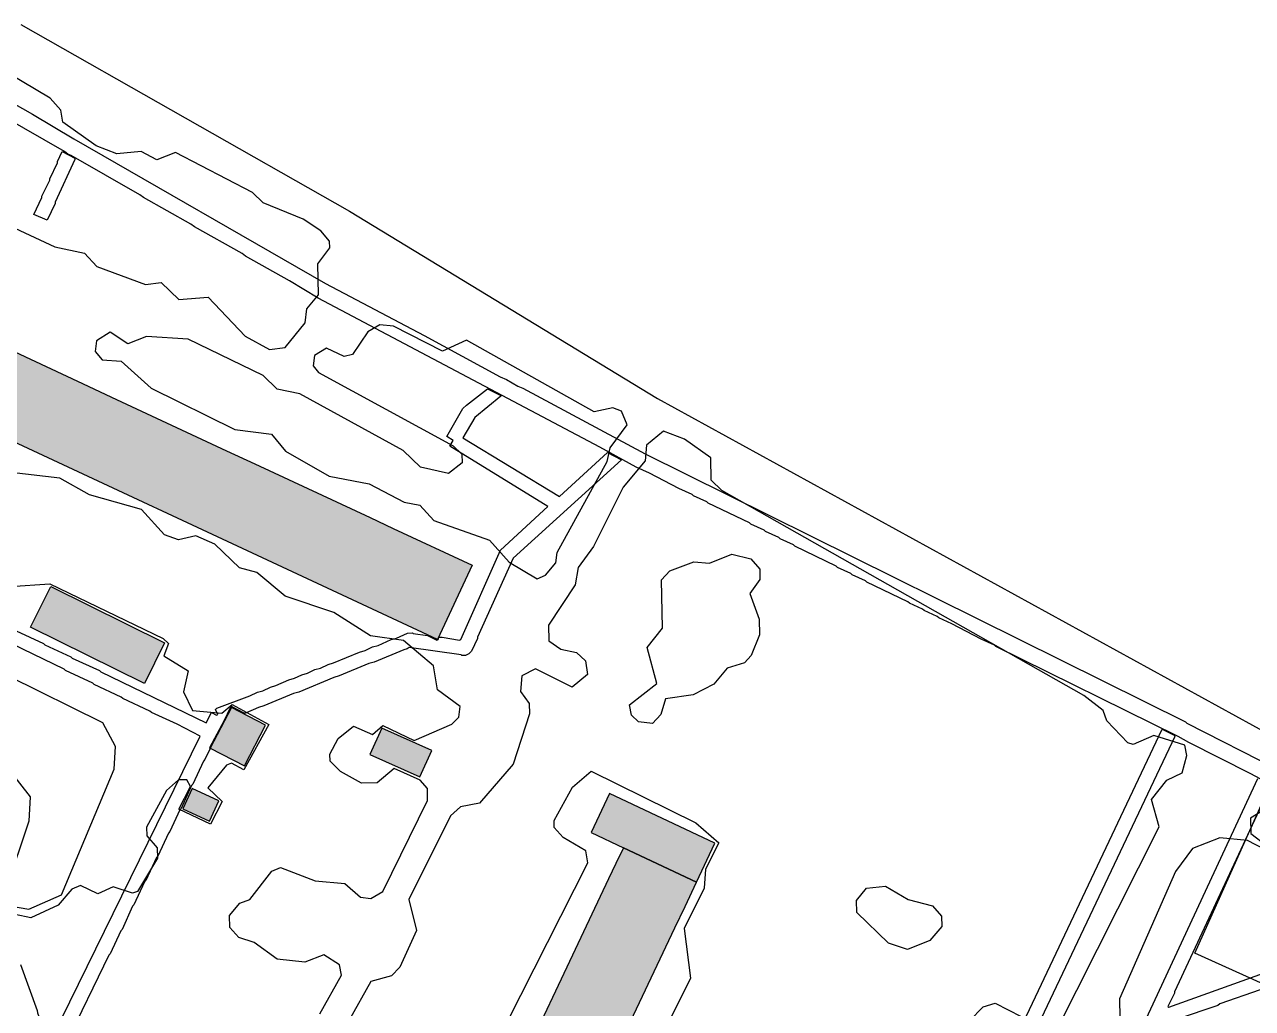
# Model space of a CAD drawing. Extents: x 1764 to 2708, y -3066 to -2278.
# Drawn here: x 2324.5 to 2502.2, y -2629.7 to -2487.3 of the extents above; entities that cross this region are included whole.
import ezdxf

# ---------------------------------------------------------------- set-up
doc = ezdxf.new("R2010")
doc.units = 0
for name, color, linetype in [('DOR_DOROZHKA', 40, 'CONTINUOUS'), ('DOR_LESTNICA', 6, 'CONTINUOUS'), ('DOR_TROTUAR', 8, 'CONTINUOUS'), ('GRANICA_UCHASTKA', 7, 'CONTINUOUS'), ('ZDANIYA', 250, 'CONTINUOUS'), ('ZDANIYA_OSM_DOP', 250, 'CONTINUOUS'), ('ZDANIYA_OSM_DOP_ZALIVKA', 252, 'CONTINUOUS'), ('ZDANIYA_ZALIVKA', 251, 'CONTINUOUS'), ('ZEL_LES_DREVESNYE', 94, 'CONTINUOUS'), ('ZEL_SPUTNIK_DOP', 40, 'CONTINUOUS'), ('ZEL_YANDEX_SHEMA', 92, 'CONTINUOUS')]:
    doc.layers.add(name, color=color, linetype=linetype)

msp = doc.modelspace()

# ---------------------------------------------------------------- linework, layer by layer
at = {"layer": 'DOR_DOROZHKA'}
for points in [[(2323.255, -2575.074), (2327.195, -2576.893), (2327.399, -2577.089), (2331.137, -2578.812), (2331.341, -2579.007), (2335.281, -2580.826), (2335.485, -2581.022), (2350.746, -2588.408), (2351.515, -2586.891), (2352.224, -2587.276), (2352.422, -2587.172), (2352.107, -2586.478), (2352.303, -2586.274), (2357.068, -2584.474), (2358.157, -2583.951), (2358.953, -2583.734), (2360.043, -2583.211), (2360.839, -2582.994), (2362.722, -2582.155), (2363.518, -2581.938), (2364.608, -2581.415), (2365.404, -2581.198), (2366.493, -2580.675), (2367.289, -2580.459), (2368.379, -2579.936), (2369.175, -2579.719), (2372.944, -2578.14), (2373.74, -2577.923), (2374.829, -2577.4), (2375.625, -2577.183), (2377.509, -2576.344), (2378.304, -2576.127), (2379.89, -2575.393), (2380.59, -2575.379), (2380.692, -2575.477), (2382.798, -2575.733), (2384.113, -2576.406), (2384.311, -2576.302), (2384.405, -2576), (2384.905, -2575.989), (2387.415, -2576.437), (2387.613, -2576.333), (2393.347, -2563.407), (2400.218, -2557.06), (2386.029, -2548.352), (2386.513, -2547.541), (2385.6, -2546.96), (2387.917, -2542.91), (2388.406, -2542.399), (2391.459, -2540.034), (2393.38, -2540.995), (2393.382, -2541.095), (2389.644, -2544.174), (2387.904, -2547.112), (2401.889, -2555.625), (2408.86, -2549.276), (2410.883, -2550.335), (2395.172, -2564.569), (2390.007, -2575.983), (2390.011, -2576.183), (2389.149, -2578.002), (2388.757, -2578.41), (2388.261, -2578.621), (2387.761, -2578.631), (2387.659, -2578.533), (2380.134, -2577.489), (2379.838, -2577.696), (2379.34, -2577.806), (2375.075, -2579.596), (2374.279, -2579.813), (2370.014, -2581.602), (2369.218, -2581.819), (2364.16, -2583.926), (2363.364, -2584.142), (2359.099, -2585.932), (2358.303, -2586.149), (2356.42, -2586.989), (2356.22, -2586.993), (2354.399, -2586.03), (2354.203, -2586.234), (2353.34, -2588.053), (2351.222, -2592), (2351.324, -2592.097), (2350.557, -2593.714), (2350.361, -2593.918), (2348.83, -2597.252), (2348.634, -2597.456), (2347.103, -2600.79), (2346.907, -2600.994), (2345.472, -2604.126), (2345.276, -2604.33), (2343.744, -2607.663), (2343.549, -2607.867), (2342.017, -2611.201), (2341.821, -2611.405), (2340.29, -2614.739), (2340.094, -2614.943), (2338.563, -2618.277), (2338.367, -2618.481), (2336.836, -2621.814), (2336.64, -2622.019), (2330.405, -2634.855)], [(2323.862, -2623.386), (2326.302, -2630.038), (2326.308, -2630.338), (2327.371, -2633.318), (2327.879, -2633.707), (2328.484, -2633.895), (2349.886, -2590.327), (2346.548, -2588.595), (2342.81, -2586.872), (2342.606, -2586.676), (2338.666, -2584.858), (2338.462, -2584.662), (2334.522, -2582.843), (2334.318, -2582.647), (2330.378, -2580.828), (2330.174, -2580.633), (2306.018, -2568.93)], [(2435.965, -2740.708), (2502.991, -2596.438)], [(2504.814, -2597.5), (2490.928, -2627.305), (2490.932, -2627.505), (2489.972, -2629.426), (2490.074, -2629.524), (2506.361, -2623.681)], [(2503.329, -2627.046), (2497.468, -2629.069), (2497.173, -2629.276), (2491.312, -2631.299), (2491.016, -2631.505), (2488.632, -2632.355), (2437.692, -2741.973), (2456.923, -2757.379), (2479.372, -2744.805), (2485.218, -2732.477), (2485.512, -2732.171), (2486.008, -2731.96), (2493.01, -2727.112), (2493.402, -2726.703), (2496.264, -2720.04), (2496.26, -2719.84), (2498.173, -2715.598), (2498.55, -2714.49), (2500.462, -2710.248), (2500.839, -2709.14), (2502.275, -2706.008)]]:
    msp.add_lwpolyline(points, dxfattribs=at)
msp.add_lwpolyline([(2435.087, -2708.21), (2433.268, -2707.347), (2489.136, -2589.323), (2490.854, -2590.188), (2490.959, -2590.385)], close=True, dxfattribs=at)
at = {"layer": 'DOR_LESTNICA'}
msp.add_lwpolyline([(2325.799, -2514.79), (2326.949, -2512.365), (2326.945, -2512.165), (2328.097, -2509.84), (2328.093, -2509.64), (2329.245, -2507.315), (2329.241, -2507.115), (2329.912, -2505.7), (2331.733, -2506.663), (2331.737, -2506.863), (2328.864, -2513.026), (2328.868, -2513.226), (2327.718, -2515.651)], close=True, dxfattribs=at)
at = {"layer": 'DOR_TROTUAR'}
for points in [[(2521.505, -2606.257), (2501.976, -2595.758), (2492.978, -2591.244), (2491.459, -2590.375), (2465.073, -2577.319), (2464.869, -2577.123), (2462.95, -2576.262), (2458.702, -2574.05), (2456.783, -2573.189), (2456.579, -2572.993), (2454.66, -2572.133), (2454.456, -2571.937), (2452.537, -2571.077), (2452.332, -2570.881), (2446.369, -2568.004), (2446.165, -2567.808), (2444.246, -2566.947), (2444.042, -2566.752), (2442.123, -2565.891), (2441.919, -2565.695), (2435.956, -2562.818), (2435.752, -2562.622), (2433.833, -2561.762), (2433.629, -2561.566), (2431.71, -2560.706), (2431.506, -2560.51), (2429.587, -2559.649), (2429.383, -2559.454), (2423.42, -2556.576), (2423.215, -2556.381), (2421.297, -2555.52), (2421.092, -2555.324), (2419.173, -2554.464), (2414.925, -2552.251), (2413.006, -2551.391), (2407.743, -2548.499), (2366.973, -2526.938), (2362.819, -2524.424), (2356.441, -2520.855), (2355.933, -2520.465), (2349.049, -2516.607), (2348.54, -2516.217), (2341.656, -2512.359), (2341.148, -2511.969), (2331.224, -2506.273), (2330.72, -2506.083), (2330.212, -2505.694), (2306.618, -2492.179)], [(2317.194, -2495.56), (2325.597, -2500.287), (2331.574, -2503.865), (2368.029, -2524.815), (2382.293, -2532.322), (2393.323, -2538.295), (2394.232, -2538.676), (2395.853, -2539.643), (2396.559, -2539.928), (2414.267, -2549.464), (2492.515, -2588.252), (2492.719, -2588.448), (2505.764, -2595.079)]]:
    msp.add_lwpolyline(points, dxfattribs=at)
at = {"layer": 'GRANICA_UCHASTKA'}
msp.add_lwpolyline([(2323.925, -2487.316), (2371.513, -2514.337), (2416.1, -2541.421), (2541.6, -2610.34), (2624.618, -2657.133), (2639.317, -2666.331), (2673.184, -2683.133), (2708.104, -2702.415), (2707.24, -2708.936), (2704.885, -2715.989), (2689.52, -2746.825), (2635.634, -2849.5), (2588.549, -2942.529), (2535.163, -3045.194), (2525.183, -3046.403), (2519.224, -3048.528), (2500.942, -3059.415), (2494.483, -3061.55), (2486.577, -3066.217), (2386.506, -3017.279), (2312.77, -2983.799)], dxfattribs=at)
at = {"layer": 'ZDANIYA'}
for points in [[(2307.151, -2527.294), (2312.1, -2529.601), (2312.47, -2529.774), (2316.186, -2531.506), (2332.844, -2539.273), (2337.041, -2541.229), (2353.7, -2548.996), (2357.802, -2550.909), (2374.46, -2558.675), (2377.829, -2560.246), (2389.259, -2565.575), (2384.252, -2576.315), (2302.487, -2538.196)], [(2351.328, -2592.033), (2356.274, -2594.612), (2359.336, -2588.74), (2354.389, -2586.161)], [(2421.718, -2611.462), (2424.394, -2605.81), (2409.141, -2598.589), (2406.465, -2604.241), (2411.139, -2606.454)], [(2402.946, -2623.762), (2397.978, -2634.255), (2390.441, -2650.177), (2389.274, -2652.641), (2387.99, -2655.354), (2398.569, -2660.362), (2399.681, -2658.013), (2400.889, -2655.461), (2409.006, -2638.314), (2410.485, -2635.19), (2418.603, -2618.043), (2420.06, -2614.964), (2421.718, -2611.462), (2411.139, -2606.454), (2410.052, -2608.75), (2408.998, -2610.976)]]:
    msp.add_lwpolyline(points, close=True, dxfattribs=at)
at = {"layer": 'ZDANIYA_OSM_DOP'}
for points in [[(2325.318, -2574.549), (2328.241, -2568.66), (2344.729, -2576.814), (2341.806, -2582.703)], [(2374.451, -2592.965), (2381.679, -2596.217), (2383.398, -2592.41), (2376.171, -2589.158)], [(2347.343, -2600.83), (2351.24, -2602.612), (2352.594, -2599.662), (2348.697, -2597.879)]]:
    msp.add_lwpolyline(points, close=True, dxfattribs=at)
at = {"layer": 'ZDANIYA_OSM_DOP_ZALIVKA'}
for points in [[(2325.318, -2574.549), (2340.149, -2574.549), (2328.241, -2568.66)], [(2329.898, -2576.814), (2344.729, -2576.814), (2325.318, -2574.549), (2340.149, -2574.549)], [(2341.806, -2582.703), (2341.806, -2582.703), (2329.898, -2576.814), (2344.729, -2576.814)], [(2374.702, -2592.41), (2383.398, -2592.41), (2376.171, -2589.157)], [(2374.451, -2592.965), (2383.148, -2592.965), (2374.702, -2592.41), (2383.398, -2592.41)], [(2381.679, -2596.218), (2381.679, -2596.218), (2374.451, -2592.965), (2383.148, -2592.965)], [(2347.879, -2599.662), (2352.594, -2599.662), (2348.697, -2597.88)], [(2347.343, -2600.829), (2352.058, -2600.829), (2347.879, -2599.662), (2352.594, -2599.662)], [(2351.24, -2602.612), (2351.24, -2602.612), (2347.343, -2600.829), (2352.058, -2600.829)]]:
    msp.add_solid(points, dxfattribs=at)
at = {"layer": 'ZDANIYA_ZALIVKA'}
for points in [[(2302.487, -2538.196), (2330.534, -2538.196), (2305.349, -2531.506), (2316.186, -2531.506)], [(2304.797, -2539.273), (2332.844, -2539.273), (2302.487, -2538.196), (2330.534, -2538.196)], [(2308.993, -2541.229), (2337.041, -2541.229), (2304.797, -2539.273), (2332.844, -2539.273)], [(2325.653, -2548.996), (2353.7, -2548.996), (2308.993, -2541.229), (2337.041, -2541.229)], [(2329.756, -2550.909), (2357.802, -2550.909), (2325.653, -2548.996), (2353.7, -2548.996)], [(2346.414, -2558.675), (2374.46, -2558.675), (2329.756, -2550.909), (2357.802, -2550.909)], [(2349.784, -2560.246), (2377.829, -2560.246), (2346.414, -2558.675), (2374.46, -2558.675)], [(2361.215, -2565.575), (2389.259, -2565.575), (2349.784, -2560.246), (2377.829, -2560.246)], [(2384.252, -2576.315), (2384.252, -2576.315), (2361.215, -2565.575), (2389.259, -2565.575)], [(2353.045, -2588.74), (2359.336, -2588.74), (2354.389, -2586.161)], [(2351.328, -2592.033), (2357.619, -2592.033), (2353.045, -2588.74), (2359.336, -2588.74)], [(2356.274, -2594.612), (2356.274, -2594.612), (2351.328, -2592.033), (2357.619, -2592.033)], [(2406.465, -2604.241), (2421.08, -2604.241), (2409.141, -2598.589)], [(2409.779, -2605.81), (2424.394, -2605.81), (2406.465, -2604.241), (2421.08, -2604.241)], [(2411.139, -2606.454), (2424.089, -2606.454), (2409.779, -2605.81), (2424.394, -2605.81)], [(2410.052, -2608.75), (2415.989, -2608.75), (2411.139, -2606.454)], [(2421.718, -2611.462), (2421.718, -2611.462), (2411.139, -2606.454), (2424.089, -2606.454)], [(2408.998, -2610.976), (2420.691, -2610.976), (2410.052, -2608.75), (2415.989, -2608.75)], [(2408.768, -2611.462), (2421.718, -2611.462), (2408.998, -2610.976), (2420.691, -2610.976)], [(2407.11, -2614.964), (2420.06, -2614.964), (2408.768, -2611.462), (2421.718, -2611.462)], [(2405.653, -2618.043), (2418.603, -2618.043), (2407.11, -2614.964), (2420.06, -2614.964)], [(2402.946, -2623.762), (2415.895, -2623.762), (2405.653, -2618.043), (2418.603, -2618.043)], [(2397.978, -2634.255), (2410.928, -2634.255), (2402.946, -2623.762), (2415.895, -2623.762)]]:
    msp.add_solid(points, dxfattribs=at)
at = {"layer": 'ZEL_LES_DREVESNYE'}
msp.add_lwpolyline([(2504.353, -2598.383), (2534.063, -2614.788), (2523.058, -2635.862), (2530.513, -2639.771), (2522.929, -2655.29), (2612.181, -2697.191), (2620.408, -2679.401), (2629.764, -2683.701), (2622.93, -2696.937), (2598.654, -2705.895), (2572.731, -2703.24), (2564.009, -2711.689), (2532.512, -2777.548), (2459.305, -2753.562), (2453.362, -2749.519), (2509.78, -2628.912), (2493.852, -2621.716)], close=True, dxfattribs=at)
at = {"layer": 'ZEL_SPUTNIK_DOP'}
for points in [[(2314.957, -2513.016), (2328.849, -2519.479), (2333.12, -2520.391), (2334.912, -2522.354), (2341.97, -2524.958), (2344.215, -2524.661), (2346.767, -2527.109), (2351.012, -2526.771), (2356.382, -2532.412), (2359.924, -2534.339), (2362.169, -2534.042), (2365.097, -2530.479), (2365.305, -2528.474), (2367.013, -2526.437), (2366.919, -2521.937), (2368.623, -2519.65), (2368.602, -2518.65), (2367.32, -2517.176), (2364.784, -2515.478), (2358.981, -2513.098), (2357.45, -2511.629), (2346.324, -2505.858), (2343.594, -2506.915), (2341.318, -2505.712), (2337.823, -2506.035), (2334.797, -2504.848), (2329.974, -2501.447), (2329.687, -2499.702), (2328.15, -2497.983), (2322.072, -2494.358)], [(2473.789, -2633.015), (2488.68, -2603.439), (2487.597, -2599.46), (2489.789, -2596.663), (2492.019, -2595.616), (2492.717, -2593.1), (2492.435, -2591.605), (2487.904, -2590.199), (2484.93, -2591.512), (2484.174, -2591.277), (2481.106, -2588.09), (2480.575, -2586.6), (2477.778, -2584.407), (2425.383, -2554.734), (2423.851, -2553.266), (2423.784, -2550.015), (2419.976, -2547.343), (2416.95, -2546.156), (2414.491, -2548.208), (2414.288, -2550.464), (2411.116, -2554.282), (2406.793, -2562.876), (2404.605, -2565.923), (2404.158, -2568.434), (2400.277, -2574.268), (2400.324, -2576.518), (2402.1, -2577.732), (2404.361, -2578.185), (2405.637, -2579.409), (2405.929, -2581.404), (2403.715, -2583.201), (2398.407, -2580.56), (2396.428, -2581.602), (2396.225, -2583.857), (2397.512, -2585.581), (2397.543, -2587.081), (2395.194, -2594.384), (2390.308, -2599.989), (2387.569, -2600.546), (2386.095, -2601.827), (2380.094, -2613.959), (2381.188, -2618.438), (2378.798, -2623.741), (2377.574, -2625.017), (2374.589, -2625.829), (2371.454, -2631.398)], [(2367.183, -2630.486), (2370.318, -2624.918), (2370.037, -2623.423), (2367.755, -2621.97), (2365.026, -2623.027), (2361.015, -2622.611), (2357.713, -2620.178), (2355.447, -2619.475), (2354.166, -2618.001), (2354.129, -2616.251), (2355.593, -2614.47), (2357.082, -2613.938), (2360.249, -2609.87), (2361.489, -2609.344), (2366.531, -2611.24), (2370.792, -2611.651), (2373.084, -2613.605), (2374.589, -2613.823), (2376.318, -2612.787), (2382.797, -2599.645), (2382.761, -2597.895), (2381.735, -2596.666), (2377.948, -2594.994), (2375.49, -2597.046), (2373.239, -2597.093), (2370.203, -2595.405), (2368.671, -2593.937), (2368.65, -2592.937), (2369.854, -2590.66), (2372.067, -2588.863), (2374.844, -2590.056), (2376.318, -2588.775), (2380.865, -2590.931), (2386.318, -2588.566), (2387.297, -2587.545), (2387.516, -2586.04), (2384.214, -2583.607), (2383.641, -2580.118), (2379.312, -2576.456), (2374.546, -2575.805), (2369.223, -2572.414), (2362.17, -2570.06), (2358.097, -2566.643), (2355.581, -2565.945), (2352.008, -2562.518), (2349.232, -2561.325), (2346.742, -2561.878), (2344.726, -2561.169), (2341.398, -2557.487), (2333.85, -2555.393), (2329.548, -2552.982), (2322.526, -2552.128)], [(2322.37, -2568.639), (2328.116, -2568.269), (2344.539, -2576.181), (2345.305, -2576.915), (2344.591, -2578.681), (2348.138, -2580.858), (2347.451, -2583.874), (2348.758, -2586.598), (2353.019, -2587.009), (2354.493, -2585.728), (2359.806, -2588.619), (2356.191, -2595.197), (2354.42, -2594.234), (2353.675, -2594.5), (2350.993, -2597.807), (2353.035, -2599.766), (2351.353, -2603.052), (2346.805, -2600.896), (2348.488, -2597.609), (2347.967, -2596.62), (2346.717, -2596.646), (2344.998, -2598.182), (2342.107, -2603.495), (2342.133, -2604.745), (2343.67, -2606.464), (2343.701, -2607.964), (2340.8, -2612.777), (2340.055, -2613.043), (2337.284, -2612.1), (2335.055, -2613.147), (2332.529, -2611.949), (2331.289, -2612.475), (2329.336, -2614.767), (2325.372, -2616.601), (2323.111, -2616.148)], [(2384.617, -2650.883), (2405.997, -2608.666), (2405.711, -2606.921), (2402.419, -2604.989), (2401.137, -2603.515), (2401.117, -2602.515), (2403.768, -2597.707), (2406.471, -2595.399), (2421.634, -2602.837), (2424.946, -2605.769), (2423.025, -2609.561), (2422.832, -2612.317), (2419.952, -2618.13), (2420.853, -2625.365), (2417.733, -2631.683)], [(2461.252, -2631.526), (2463.21, -2629.484), (2464.95, -2628.947), (2468.742, -2630.869)]]:
    msp.add_lwpolyline(points, dxfattribs=at)
for points in [[(2334.886, -2533.11), (2334.667, -2534.616), (2335.694, -2535.845), (2338.449, -2536.037), (2342.783, -2539.949), (2354.914, -2545.949), (2360.18, -2546.59), (2362.232, -2549.048), (2368.561, -2552.668), (2374.337, -2553.798), (2379.395, -2556.444), (2381.656, -2556.897), (2383.703, -2559.106), (2391.766, -2561.939), (2394.584, -2565.132), (2398.636, -2567.549), (2399.876, -2567.022), (2401.34, -2565.241), (2401.558, -2563.736), (2408.788, -2550.578), (2409.246, -2548.568), (2411.678, -2545.265), (2410.887, -2543.281), (2409.626, -2542.807), (2406.886, -2543.364), (2388.411, -2532.994), (2384.942, -2534.567), (2377.863, -2530.963), (2375.858, -2530.755), (2374.128, -2531.791), (2371.946, -2535.089), (2370.701, -2535.365), (2368.175, -2534.167), (2366.446, -2535.203), (2366.227, -2536.709), (2366.998, -2537.693), (2386.479, -2548.292), (2387.755, -2549.516), (2387.781, -2550.766), (2385.812, -2552.308), (2381.791, -2551.392), (2379.239, -2548.944), (2364.31, -2540.751), (2361.044, -2540.068), (2359.003, -2538.11), (2348.137, -2532.834), (2342.126, -2532.459), (2339.397, -2533.516), (2336.86, -2531.818)], [(2429.592, -2564.652), (2430.873, -2566.126), (2430.904, -2567.626), (2429.446, -2569.657), (2430.774, -2573.382), (2430.821, -2575.632), (2429.634, -2578.658), (2428.654, -2579.679), (2426.17, -2580.481), (2424.217, -2582.773), (2421.248, -2584.336), (2417.258, -2584.919), (2416.555, -2587.185), (2415.331, -2588.461), (2413.325, -2588.253), (2412.304, -2587.274), (2412.023, -2585.779), (2415.961, -2582.695), (2414.601, -2577.471), (2416.794, -2574.674), (2416.648, -2567.673), (2417.872, -2566.397), (2421.346, -2565.074), (2423.602, -2565.277), (2426.826, -2563.959)], [(2501.91, -2602.163), (2501.957, -2604.413), (2504.244, -2606.116), (2506.504, -2606.569), (2507.786, -2608.044), (2517.391, -2612.846), (2519.172, -2614.309), (2521.688, -2615.007), (2529.798, -2620.091), (2530.803, -2620.32), (2532.533, -2619.283), (2532.704, -2615.528), (2527.636, -2612.382), (2525.141, -2612.684), (2523.631, -2612.215), (2521.302, -2608.512), (2513.208, -2604.179), (2508.463, -2604.528), (2505.395, -2601.34), (2503.639, -2601.126)], [(2444.88, -2614.108), (2446.344, -2612.327), (2449.089, -2612.019), (2452.381, -2613.952), (2455.902, -2614.879), (2457.183, -2616.353), (2457.215, -2617.853), (2455.506, -2619.889), (2452.282, -2621.207), (2449.511, -2620.265), (2444.917, -2615.858)]]:
    msp.add_lwpolyline(points, close=True, dxfattribs=at)
at = {"layer": 'ZEL_YANDEX_SHEMA'}
for points in [[(2322.585, -2614.908), (2325.096, -2615.356), (2329.804, -2613.257), (2337.43, -2595.089), (2337.612, -2591.833), (2335.789, -2588.369), (2322.142, -2581.65)], [(2322.173, -2595.157), (2325.257, -2599.094), (2325.08, -2602.6), (2321.783, -2612.424)], [(2510.328, -2609.991), (2501.478, -2605.424), (2497.467, -2605.007), (2493.498, -2606.591), (2491.066, -2609.893), (2482.946, -2628.322), (2483.003, -2631.072), (2484.556, -2633.541), (2488.363, -2636.213), (2489.874, -2636.681), (2491.108, -2635.905), (2502.224, -2641.176)]]:
    msp.add_lwpolyline(points, dxfattribs=at)

doc.saveas('drawing.dxf')
